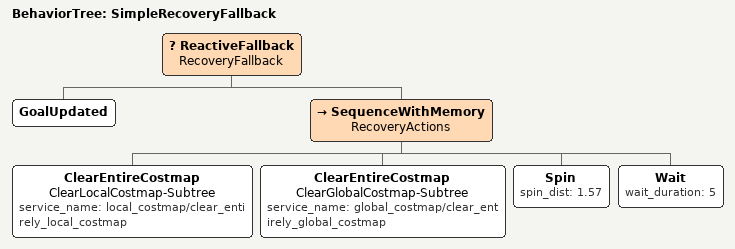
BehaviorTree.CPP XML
<?xml version="1.0"?>
<root BTCPP_format="4" main_tree_to_execute="SimpleRecoveryFallback">
    <BehaviorTree ID="SimpleRecoveryFallback">
        <ReactiveFallback name="RecoveryFallback">
            <GoalUpdated/>
            <SequenceWithMemory name="RecoveryActions">
                <ClearEntireCostmap name="ClearLocalCostmap-Subtree" service_name="local_costmap/clear_entirely_local_costmap"/>
                <ClearEntireCostmap name="ClearGlobalCostmap-Subtree" service_name="global_costmap/clear_entirely_global_costmap"/>
                <Spin spin_dist="1.57"/>
                <Wait wait_duration="5"/>
            </SequenceWithMemory>
        </ReactiveFallback>
    </BehaviorTree>
</root>
